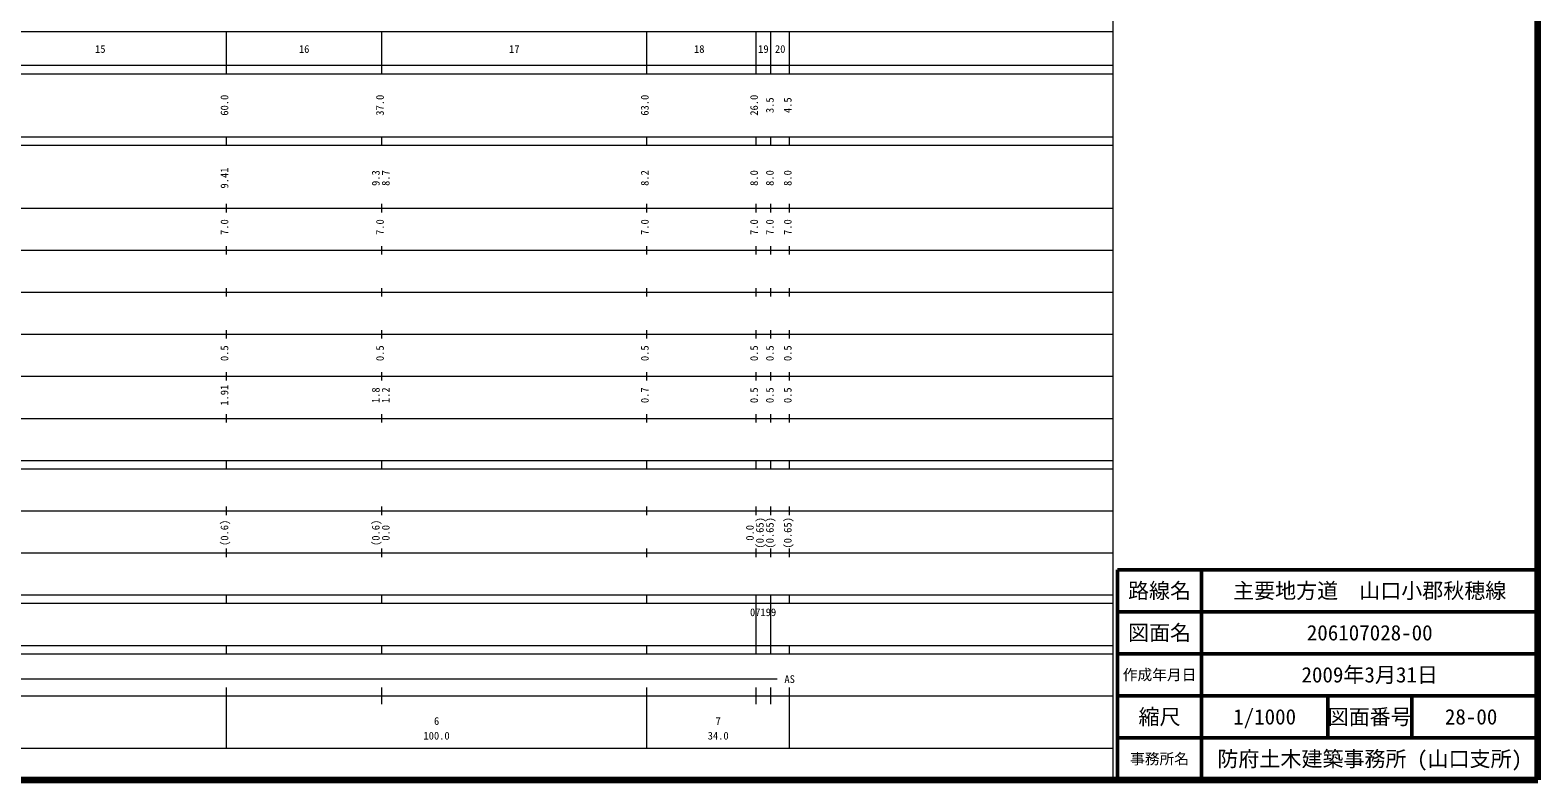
# Model space of a CAD drawing. Units: millimetres on the paper, enlarged 1000 times. Extents: x 40000 to 680000, y 20000 to 380000.
# Drawn here: x 321313 to 680000, y 20000 to 198357 of the extents above; entities that cross this region are included whole.
import ezdxf
from ezdxf.enums import TextEntityAlignment as Align

# ---------------------------------------------------------------- set-up
doc = ezdxf.new("R2010")
doc.units = ezdxf.units.MM
doc.header["$LTSCALE"] = 1000
for name, color, linetype, lineweight in [('M-TTL', 2, 'Continuous', 140), ('M-TTL-BAND', 7, 'Continuous', 13), ('M-TTL-FRAM', 2, 'Continuous', 50), ('M-TTL-LINE', 7, 'Continuous', 50)]:
    doc.layers.add(name, color=color, linetype=linetype, lineweight=lineweight)
doc.layers.add('M-TTL-TXT', color=7, linetype='Continuous')
doc.styles.add('ＭＳ ゴシック', font='')
doc.styles.get('ＭＳ ゴシック').set_extended_font_data('MS Gothic')

msp = doc.modelspace()

# ---------------------------------------------------------------- linework, layer by layer
at = {"layer": 'M-TTL'}
for p, q in [((680000, 20000), (680000, 380000)), ((40000, 20000), (680000, 20000))]:
    msp.add_line(p, q, dxfattribs=at)
at = {"layer": 'M-TTL-BAND'}
for p, q in [((579000, 20000), (579000, 370000)), ((68000, 198000), (579000, 198000)), ((368000, 188000), (368000, 198000)), ((405000, 188000), (405000, 198000)), ((468000, 188000), (468000, 198000)), ((494000, 188000), (494000, 198000)), ((497500, 188000), (497500, 198000)), ((502000, 188000), (502000, 198000)), ((40000, 190000), (579000, 190000)), ((40000, 188000), (579000, 188000)), ((40000, 173000), (579000, 173000)), ((368000, 171000), (368000, 173000)), ((405000, 171000), (405000, 173000)), ((468000, 171000), (468000, 173000)), ((494000, 171000), (494000, 173000)), ((497500, 171000), (497500, 173000)), ((502000, 171000), (502000, 173000)), ((40000, 171000), (579000, 171000)), ((40000, 156000), (579000, 156000)), ((368000, 155000), (368000, 157000)), ((405000, 155000), (405000, 157000)), ((468000, 155000), (468000, 157000)), ((494000, 155000), (494000, 157000)), ((497500, 155000), (497500, 157000)), ((502000, 155000), (502000, 157000)), ((46000, 146000), (579000, 146000)), ((368000, 145000), (368000, 147000)), ((405000, 145000), (405000, 147000)), ((468000, 145000), (468000, 147000)), ((494000, 145000), (494000, 147000)), ((497500, 145000), (497500, 147000)), ((502000, 145000), (502000, 147000)), ((368000, 135000), (368000, 137000)), ((405000, 135000), (405000, 137000)), ((468000, 135000), (468000, 137000)), ((494000, 135000), (494000, 137000)), ((497500, 135000), (497500, 137000)), ((502000, 135000), (502000, 137000)), ((52000, 136000), (579000, 136000)), ((46000, 126000), (579000, 126000)), ((368000, 125000), (368000, 127000)), ((405000, 125000), (405000, 127000)), ((468000, 125000), (468000, 127000)), ((494000, 125000), (494000, 127000)), ((497500, 125000), (497500, 127000)), ((502000, 125000), (502000, 127000)), ((52000, 116000), (579000, 116000)), ((368000, 115000), (368000, 117000)), ((405000, 115000), (405000, 117000)), ((468000, 115000), (468000, 117000)), ((494000, 115000), (494000, 117000)), ((497500, 115000), (497500, 117000)), ((502000, 115000), (502000, 117000)), ((46000, 106000), (579000, 106000)), ((368000, 105000), (368000, 107000)), ((405000, 105000), (405000, 107000)), ((468000, 105000), (468000, 107000)), ((494000, 105000), (494000, 107000)), ((497500, 105000), (497500, 107000)), ((502000, 105000), (502000, 107000)), ((40000, 96000), (579000, 96000)), ((40000, 94000), (579000, 94000)), ((368000, 94000), (368000, 96000)), ((405000, 94000), (405000, 96000)), ((468000, 94000), (468000, 96000)), ((494000, 94000), (494000, 96000)), ((497500, 94000), (497500, 96000)), ((502000, 94000), (502000, 96000)), ((49000, 84000), (579000, 84000)), ((368000, 83000), (368000, 85000)), ((405000, 83000), (405000, 85000)), ((468000, 83000), (468000, 85000)), ((494000, 83000), (494000, 85000)), ((497500, 83000), (497500, 85000)), ((502000, 83000), (502000, 85000)), ((40000, 74000), (579000, 74000)), ((368000, 73000), (368000, 75000)), ((405000, 73000), (405000, 75000)), ((468000, 73000), (468000, 75000)), ((494000, 73000), (494000, 75000)), ((497500, 73000), (497500, 75000)), ((502000, 73000), (502000, 75000)), ((40000, 64000), (579000, 64000)), ((40000, 62000), (579000, 62000)), ((368000, 62000), (368000, 64000)), ((405000, 62000), (405000, 64000)), ((468000, 62000), (468000, 64000)), ((494000, 62000), (494000, 64000)), ((494000, 52000), (494000, 62000)), ((497500, 62000), (497500, 64000)), ((497500, 52000), (497500, 62000)), ((502000, 62000), (502000, 64000)), ((40000, 52000), (579000, 52000)), ((368000, 50000), (368000, 52000)), ((405000, 50000), (405000, 52000)), ((468000, 50000), (468000, 52000)), ((494000, 50000), (494000, 52000)), ((497500, 50000), (497500, 52000)), ((502000, 50000), (502000, 52000)), ((40000, 50000), (579000, 50000)), ((71000, 44000), (499000, 44000)), ((40000, 40000), (579000, 40000)), ((368000, 27500), (368000, 42000)), ((405000, 38000), (405000, 42000)), ((468000, 27500), (468000, 42000)), ((494000, 38000), (494000, 42000)), ((497500, 38000), (497500, 42000)), ((502000, 27500), (502000, 42000)), ((68000, 27500), (579000, 27500))]:
    msp.add_line(p, q, dxfattribs=at)
at = {"layer": 'M-TTL-FRAM'}
for p, q in [((680000, 70000), (580000, 70000)), ((580000, 70000), (580000, 20000))]:
    msp.add_line(p, q, dxfattribs=at)
at = {"layer": 'M-TTL-LINE'}
for p, q in [((600000, 70000), (600000, 20000)), ((680000, 60000), (580000, 60000)), ((680000, 50000), (580000, 50000)), ((680000, 40000), (580000, 40000)), ((630000, 40000), (630000, 30000)), ((650000, 40000), (650000, 30000)), ((680000, 30000), (580000, 30000))]:
    msp.add_line(p, q, dxfattribs=at)

# ---------------------------------------------------------------- texts
at = {"layer": 'M-TTL-BAND', "style": 'ＭＳ ゴシック'}
for s, p in [('15', (338000, 192405)), ('16', (386500, 192405)), ('17', (436500, 192405)), ('18', (480500, 192405)), ('19', (495750, 192405)), ('20', (499750, 192405)), ('07199', (495683, 58405)), ('AS', (502000, 42500)), ('6', (418000, 32523)), ('7', (485000, 32523)), ('100.0', (418000, 29033)), ('34.0', (485000, 29033))]:
    msp.add_text(s, height=1833, dxfattribs=at).set_placement(p, align=Align.BOTTOM_CENTER)
for s, p in [('60.0', (369000, 180500)), ('37.0', (406000, 180500)), ('63.0', (469000, 180500)), ('26.0', (495000, 180500)), ('3.5', (498750, 180500)), ('4.5', (503000, 180500)), ('9.41', (369000, 163174)), ('9.3', (405000, 163174)), ('8.7', (407370, 163174)), ('8.2', (469000, 163174)), ('8.0', (495000, 163174)), ('8.0', (498750, 163174)), ('8.0', (503000, 163174)), ('7.0', (369000, 151500)), ('7.0', (406000, 151500)), ('7.0', (469000, 151500)), ('7.0', (495000, 151500)), ('7.0', (498750, 151500)), ('7.0', (503000, 151500)), ('0.5', (369000, 121500)), ('0.5', (406000, 121500)), ('0.5', (469000, 121500)), ('0.5', (495000, 121500)), ('0.5', (498750, 121500)), ('0.5', (503000, 121500)), ('1.91', (369000, 111500)), ('1.8', (405000, 111500)), ('1.2', (407370, 111500)), ('0.7', (469000, 111500)), ('0.5', (495000, 111500)), ('0.5', (498750, 111500)), ('0.5', (503000, 111500)), ('(0.6)', (369000, 78764)), ('(0.6)', (405000, 78764)), ('0.0', (407370, 78764)), ('0.0', (494000, 78764)), ('(0.65)', (496370, 78764)), ('(0.65)', (498750, 78764)), ('(0.65)', (503000, 78764))]:
    msp.add_text(s, height=1833, rotation=90, dxfattribs=at).set_placement(p, align=Align.BOTTOM_CENTER)
at = {"layer": 'M-TTL-TXT', "style": 'ＭＳ ゴシック'}
for s, height, p in [('路線名', 3666, (590000, 65000)), ('路線名', 3666, (590000, 65000)), ('主要地方道\u3000山口小郡秋穂線', 3666, (640000, 65000)), ('図面名', 3666, (590000, 55000)), ('図面名', 3666, (590000, 55000)), ('206107028-00', 3666, (640000, 55000)), ('作成年月日', 2566, (590000, 45000)), ('作成年月日', 2566, (590000, 45000)), ('2009年3月31日', 3666, (640000, 45000)), ('縮尺', 3666, (590000, 35000)), ('縮尺', 3666, (590000, 35000)), ('1/1000', 3666, (615000, 35000)), ('図面番号', 3666, (640000, 35000)), ('図面番号', 3666, (640000, 35000)), ('28-00', 3666, (664125, 35000)), ('事務所名', 2566, (590000, 25000)), ('事務所名', 2566, (590000, 25000)), ('防府土木建築事務所 (山口支所)', 3666, (640000, 25000))]:
    msp.add_text(s, height=height, dxfattribs=at).set_placement(p, align=Align.MIDDLE_CENTER)

doc.saveas('drawing.dxf')
